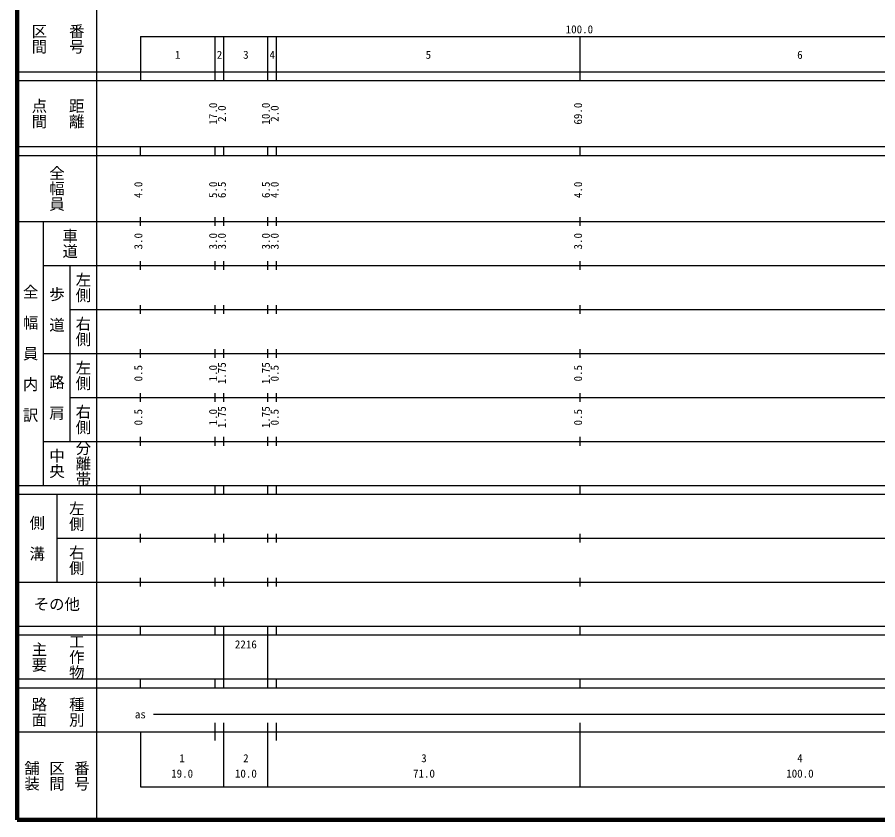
# Model space of a CAD drawing. Units: millimetres on the paper, enlarged 1000 times. Extents: x 40000 to 680000, y 20000 to 380000.
# Drawn here: x 40000 to 235706, y 20000 to 202409 of the extents above; entities that cross this region are included whole.
import ezdxf
from ezdxf.enums import TextEntityAlignment as Align

# ---------------------------------------------------------------- set-up
doc = ezdxf.new("R2010")
doc.units = ezdxf.units.MM
doc.header["$LTSCALE"] = 1000
doc.layers.add('M-TTL', color=2, linetype='Continuous', lineweight=140)
doc.layers.add('M-TTL-BAND', color=7, linetype='Continuous', lineweight=25)
doc.styles.add('@ＭＳ ゴシック', font='')
doc.styles.add('ＭＳ ゴシック', font='')
doc.styles.get('@ＭＳ ゴシック').set_extended_font_data('@MS Gothic')
doc.styles.get('ＭＳ ゴシック').set_extended_font_data('MS Gothic')

msp = doc.modelspace()

# ---------------------------------------------------------------- linework, layer by layer
at = {"layer": 'M-TTL'}
for p, q in [((40000, 380000), (40000, 20000)), ((40000, 20000), (680000, 20000))]:
    msp.add_line(p, q, dxfattribs=at)
at = {"layer": 'M-TTL-BAND'}
for p, q in [((58000, 370000), (58000, 20000)), ((68000, 198000), (579000, 198000)), ((68000, 198000), (68000, 188000)), ((85000, 188000), (85000, 198000)), ((87000, 188000), (87000, 198000)), ((97000, 188000), (97000, 198000)), ((99000, 188000), (99000, 198000)), ((168000, 188000), (168000, 198000)), ((40000, 190000), (579000, 190000)), ((40000, 188000), (579000, 188000)), ((40000, 173000), (579000, 173000)), ((68000, 171000), (68000, 173000)), ((85000, 171000), (85000, 173000)), ((87000, 171000), (87000, 173000)), ((97000, 171000), (97000, 173000)), ((99000, 171000), (99000, 173000)), ((168000, 171000), (168000, 173000)), ((40000, 171000), (579000, 171000)), ((68000, 155000), (68000, 157000)), ((85000, 155000), (85000, 157000)), ((87000, 155000), (87000, 157000)), ((97000, 155000), (97000, 157000)), ((99000, 155000), (99000, 157000)), ((168000, 155000), (168000, 157000)), ((40000, 156000), (579000, 156000)), ((46000, 96000), (46000, 156000)), ((68000, 145000), (68000, 147000)), ((85000, 145000), (85000, 147000)), ((87000, 145000), (87000, 147000)), ((97000, 145000), (97000, 147000)), ((99000, 145000), (99000, 147000)), ((168000, 145000), (168000, 147000)), ((46000, 146000), (579000, 146000)), ((52000, 146000), (52000, 106000)), ((68000, 135000), (68000, 137000)), ((85000, 135000), (85000, 137000)), ((87000, 135000), (87000, 137000)), ((97000, 135000), (97000, 137000)), ((99000, 135000), (99000, 137000)), ((168000, 135000), (168000, 137000)), ((52000, 136000), (579000, 136000)), ((46000, 126000), (579000, 126000)), ((68000, 125000), (68000, 127000)), ((85000, 125000), (85000, 127000)), ((87000, 125000), (87000, 127000)), ((97000, 125000), (97000, 127000)), ((99000, 125000), (99000, 127000)), ((168000, 125000), (168000, 127000)), ((52000, 116000), (579000, 116000)), ((68000, 115000), (68000, 117000)), ((85000, 115000), (85000, 117000)), ((87000, 115000), (87000, 117000)), ((97000, 115000), (97000, 117000)), ((99000, 115000), (99000, 117000)), ((168000, 115000), (168000, 117000)), ((46000, 106000), (579000, 106000)), ((68000, 105000), (68000, 107000)), ((85000, 105000), (85000, 107000)), ((87000, 105000), (87000, 107000)), ((97000, 105000), (97000, 107000)), ((99000, 105000), (99000, 107000)), ((168000, 105000), (168000, 107000)), ((40000, 96000), (579000, 96000)), ((68000, 94000), (68000, 96000)), ((85000, 94000), (85000, 96000)), ((87000, 94000), (87000, 96000)), ((97000, 94000), (97000, 96000)), ((99000, 94000), (99000, 96000)), ((168000, 94000), (168000, 96000)), ((40000, 94000), (579000, 94000)), ((49000, 94000), (49000, 74000)), ((68000, 83000), (68000, 85000)), ((85000, 83000), (85000, 85000)), ((87000, 83000), (87000, 85000)), ((97000, 83000), (97000, 85000)), ((99000, 83000), (99000, 85000)), ((168000, 83000), (168000, 85000)), ((49000, 84000), (579000, 84000)), ((68000, 73000), (68000, 75000)), ((85000, 73000), (85000, 75000)), ((87000, 73000), (87000, 75000)), ((97000, 73000), (97000, 75000)), ((99000, 73000), (99000, 75000)), ((168000, 73000), (168000, 75000)), ((40000, 74000), (579000, 74000)), ((40000, 64000), (579000, 64000)), ((68000, 62000), (68000, 64000)), ((85000, 62000), (85000, 64000)), ((87000, 62000), (87000, 64000)), ((97000, 62000), (97000, 64000)), ((99000, 62000), (99000, 64000)), ((168000, 62000), (168000, 64000)), ((40000, 62000), (579000, 62000)), ((87000, 52000), (87000, 62000)), ((97000, 52000), (97000, 62000)), ((40000, 52000), (579000, 52000)), ((68000, 50000), (68000, 52000)), ((85000, 50000), (85000, 52000)), ((87000, 50000), (87000, 52000)), ((97000, 50000), (97000, 52000)), ((99000, 50000), (99000, 52000)), ((168000, 50000), (168000, 52000)), ((40000, 50000), (579000, 50000)), ((71000, 44000), (408500, 44000)), ((85000, 38000), (85000, 42000)), ((87000, 27500), (87000, 42000)), ((97000, 27500), (97000, 42000)), ((99000, 38000), (99000, 42000)), ((168000, 27500), (168000, 42000)), ((40000, 40000), (579000, 40000)), ((68000, 40000), (68000, 27500)), ((68000, 27500), (579000, 27500))]:
    msp.add_line(p, q, dxfattribs=at)

# ---------------------------------------------------------------- texts
at = {"layer": 'M-TTL-BAND', "style": '@ＭＳ ゴシック'}
for s, p in [('区間', (45000, 197500)), ('番号', (53500, 197500)), ('点間', (45000, 180500)), ('距離', (53500, 180500)), ('全幅員', (49000, 163500)), ('車道', (52000, 151000)), ('左側', (55000, 141000)), ('全\u3000幅\u3000員\u3000内\u3000訳', (43000, 126000)), ('歩\u3000道', (49000, 136000)), ('右側', (55000, 131000)), ('左側', (55000, 121000)), ('路\u3000肩', (49000, 116000)), ('右側', (55000, 111000)), ('分離帯', (55000, 101000)), ('中央', (49000, 101000)), ('左側', (53500, 89000)), ('側\u3000溝', (44500, 84000)), ('右側', (53500, 79000)), ('工作物', (53500, 57000)), ('主要', (45000, 57000)), ('路面', (45000, 44500)), ('種別', (53500, 44500)), ('舗装', (43333, 30000)), ('番号', (54667, 30000)), ('区間', (49000, 30000))]:
    msp.add_text(s, height=2566, rotation=270, dxfattribs=at).set_placement(p, align=Align.MIDDLE_CENTER)
at = {"layer": 'M-TTL-BAND', "style": 'ＭＳ ゴシック'}
for s, p in [('100.0', (167844, 198195)), ('1', (76500, 192405)), ('2', (86000, 192405)), ('3', (92000, 192405)), ('4', (98000, 192405)), ('5', (133500, 192405)), ('6', (218000, 192405)), ('as', (68000, 42500)), ('1', (77500, 32523)), ('2', (92000, 32523)), ('3', (132500, 32523)), ('4', (218000, 32523)), ('19.0', (77500, 29033)), ('10.0', (92000, 29033)), ('71.0', (132500, 29033)), ('100.0', (218000, 29033))]:
    msp.add_text(s, height=1833, dxfattribs=at).set_placement(p, align=Align.BOTTOM_CENTER)
for s, p in [('17.0', (86000, 180500)), ('2.0', (88000, 180500)), ('10.0', (98000, 180500)), ('2.0', (100000, 180500)), ('69.0', (169000, 180500)), ('4.0', (69000, 163174)), ('5.0', (86000, 163174)), ('6.5', (88000, 163174)), ('6.5', (98000, 163174)), ('4.0', (100000, 163174)), ('4.0', (169000, 163174)), ('3.0', (69000, 151500)), ('3.0', (86000, 151500)), ('3.0', (88000, 151500)), ('3.0', (98000, 151500)), ('3.0', (100000, 151500)), ('3.0', (169000, 151500)), ('1.75', (88000, 121500)), ('1.75', (98000, 121500)), ('0.5', (69000, 121500)), ('1.0', (86000, 121500)), ('0.5', (100000, 121500)), ('0.5', (169000, 121500)), ('1.75', (88000, 111500)), ('1.75', (98000, 111500)), ('0.5', (69000, 111500)), ('1.0', (86000, 111500)), ('0.5', (100000, 111500)), ('0.5', (169000, 111500))]:
    msp.add_text(s, height=1833, rotation=90, dxfattribs=at).set_placement(p, align=Align.BOTTOM_CENTER)
msp.add_text('その他', height=2566, dxfattribs=at).set_placement((49000, 69000), align=Align.MIDDLE_CENTER)
msp.add_text('2216', height=1833, dxfattribs=at).set_placement((89500, 58405), align=Align.BOTTOM_LEFT)

doc.saveas('drawing.dxf')
